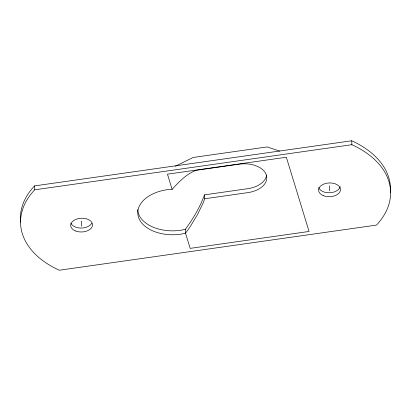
<?xml version="1.0" encoding="UTF-8"?>
<svg xmlns="http://www.w3.org/2000/svg" width="411" height="411" viewBox="0 0 411 411"><rect width="100%" height="100%" fill="white"/><g stroke="black" fill="none" stroke-linecap="round" stroke-linejoin="round"><path stroke-width="0.62" d="M204.534 194.845C199.941 207.165 193.206 218.678 185.376 229.22L185.52 233.145L190.185 248.372L309.072 231.455L286.349 157.243L167.462 174.161L172.127 189.394L167.287 189.677A36.327 22.811 -2.1 0 0 138.44 217.013A36.327 22.811 -2.1 0 0 180.922 234.203L185.52 233.145L189.743 227.381L197.337 214.876L203.353 202.515L204.678 198.77L204.534 194.845L247.792 188.685A23.206 14.575 -2.1 0 0 266.575 175.014M172.127 189.394C178.872 181.821 186.409 174.089 195.97 170.318L239.228 164.164A23.206 14.575 -2.1 0 1 266.369 175.143A23.206 14.575 -2.1 0 1 247.936 192.61L204.678 198.77M175.338 166.265L193.093 157.475L267.253 146.922L279.691 151.12M185.376 229.22L180.778 230.278A36.327 22.811 -2.1 0 1 137.664 209.543M20.617 222.197A98.116 61.614 -2.1 0 1 34.524 185.906L351.718 140.773A98.116 61.614 -2.1 0 1 390.306 192.394M34.668 189.831L351.862 144.693A98.116 61.614 -2.1 0 1 376.476 225.094L59.282 270.227A98.116 61.614 -2.1 0 1 34.668 189.831L34.524 185.906M351.718 140.773L351.862 144.693M329.381 185.803L329.565 190.874M81.46 221.082L81.645 226.153M91.802 223.209A10.953 6.879 -2.1 0 1 81.142 228.064A10.953 6.879 -2.1 0 1 70.928 223.286M340.19 186.753A10.953 6.879 -2.1 0 1 329.54 192.774A10.953 6.879 -2.1 0 1 318.628 187.431M75.454 230.931A10.953 6.879 -2.1 0 0 92.526 225.362A10.953 6.879 -2.1 0 0 76.836 219.017A10.953 6.879 -2.1 0 0 75.454 230.931M323.375 195.651A10.953 6.879 -2.1 0 0 340.447 190.082A10.953 6.879 -2.1 0 0 324.757 183.732A10.953 6.879 -2.1 0 0 323.375 195.651"/></g></svg>
